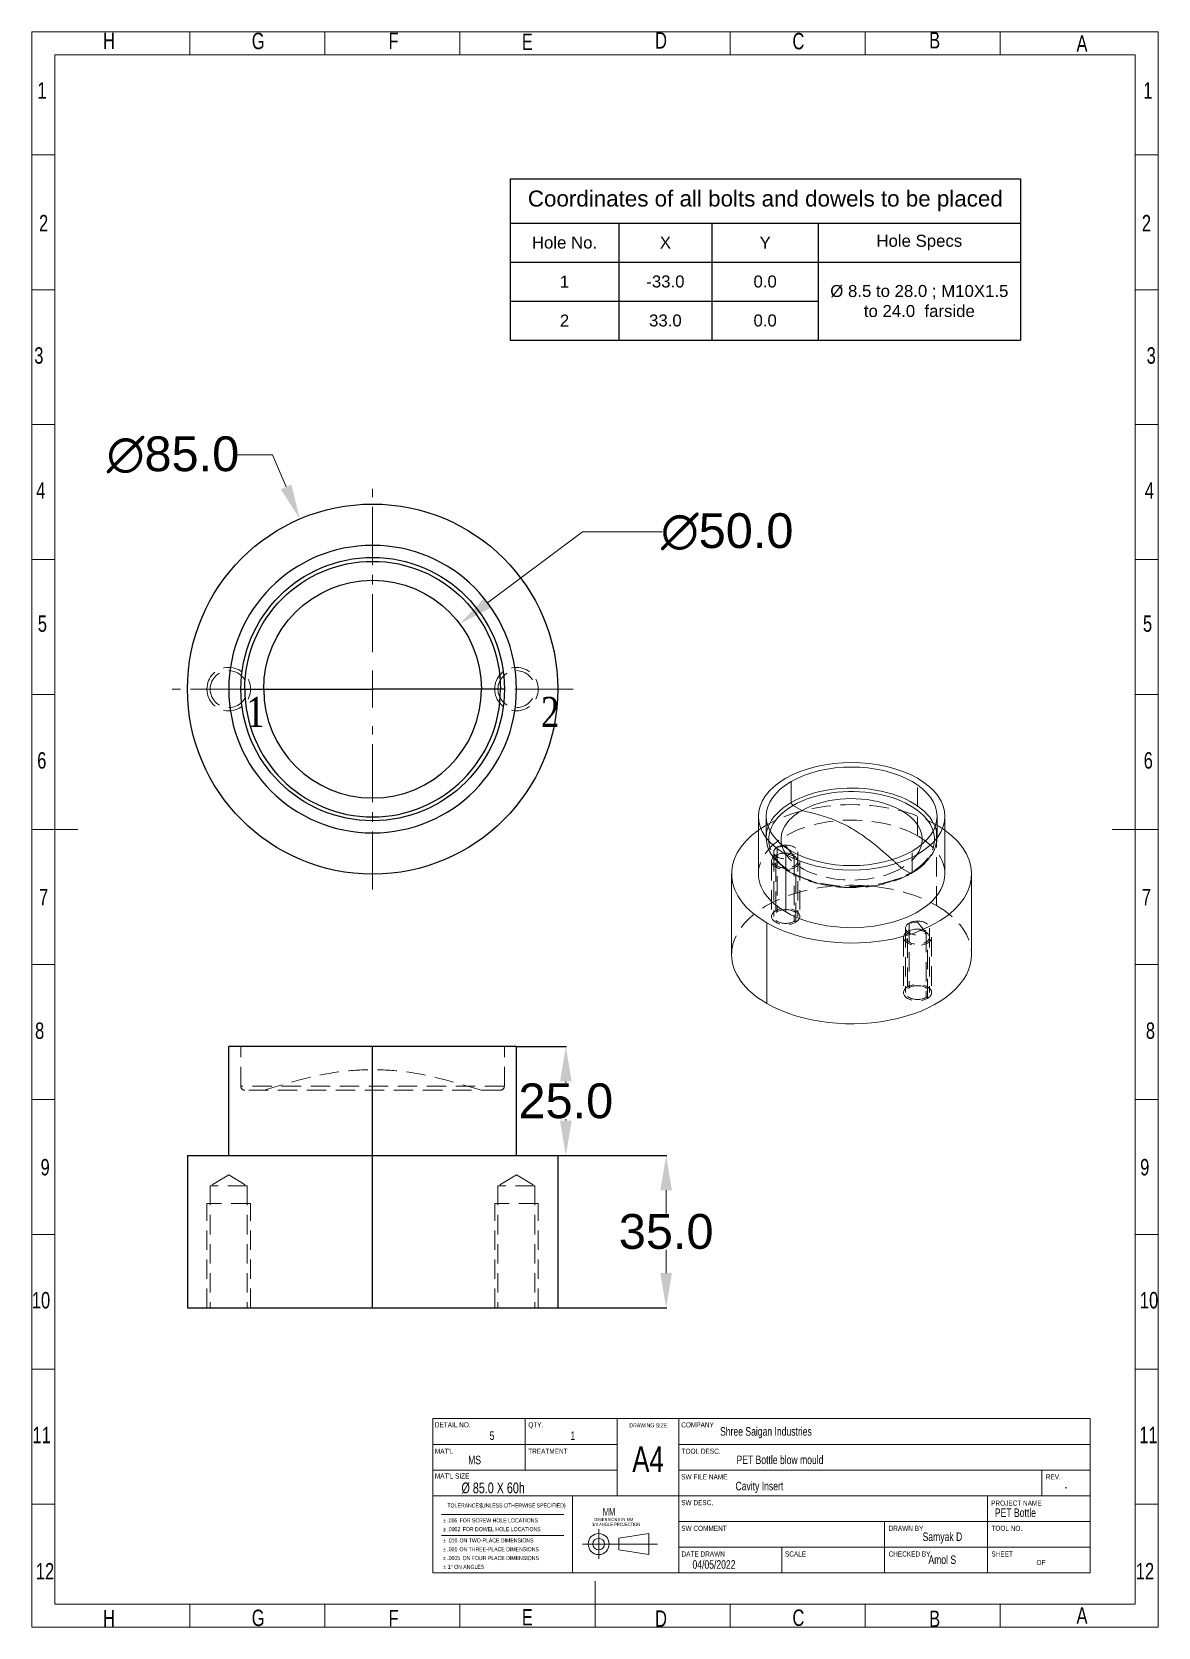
# Model space of a CAD drawing. Header units: millimetres. Extents: x -4200 to 3581, y -7493 to -4075.
# Drawn here: x 1839.9 to 2098.4, y -7425.8 to -7059.5 of the extents above; entities that cross this region are included whole.
import ezdxf
from ezdxf.enums import TextEntityAlignment as Align

# ---------------------------------------------------------------- set-up
doc = ezdxf.new("R2010")
doc.units = ezdxf.units.MM
doc.header["$LTSCALE"] = 0.7
for name, pattern in [('CENTER2', [28.575, 19.05, -3.175, 3.175, -3.175]), ('HIDDEN', [9.525, 6.35, -3.175]), ('SLD-SOLID', [0])]:
    doc.linetypes.add(name, pattern=pattern)
for name, color, linetype in [('BORDER', 174, 'Continuous'), ('cen lines', 40, 'Continuous'), ('DIM___NOTES', 5, 'SLD-SOLID'), ('txt', 20, 'Continuous')]:
    doc.layers.add(name, color=color, linetype=linetype)
doc.layers.add('dim', color=50, linetype='Continuous', lineweight=5)
doc.layers.add('out txt', color=202, linetype='Continuous', lineweight=13)
doc.styles.add('SLDTEXTSTYLE0', font='TXT', dxfattribs={"width": 0.75})
doc.styles.add('SLDTEXTSTYLE1', font='TXT', dxfattribs={"width": 0.822222})
doc.styles.get("Standard").update_dxf_attribs({"font": 'arial.ttf'})
doc.styles.add('TEXTSTYLE_1', font='times.ttf', dxfattribs={"width": 0.8})
doc.dimstyles.get("Standard").update_dxf_attribs({"dimtxt": 10, "dimasz": 11, "dimexe": 0.18, "dimexo": 0.0625, "dimgap": 0.09, "dimtad": 0, "dimtih": 1, "dimtoh": 1, "dimdec": 1, "dimzin": 0, "dimdsep": 46, "dimtxsty": 'Standard', "dimcen": 0.09, "dimadec": 0, "dimazin": 0, "dimtfac": 1, "dimtdec": 1, "dimtofl": 0, "dimtmove": 0, "dimatfit": 3, "dimfxl": 1, "dimtolj": 1, "dimtzin": 0, "dimarcsym": 0})

# ---------------------------------------------------------------- blocks, each defined once
blk = doc.blocks.new('*D33')
at = {"layer": 'Defpoints', "color": 0, "transparency": 16777216}
for p in [(1951.17, -7292.51), (1951.17, -7317.51), (1962.5, -7317.51)]:
    blk.add_point(p, dxfattribs=at)
at = {"layer": 'dim', "color": 0, "lineweight": -2, "transparency": 16777216}
for p, q in [((1951.23, -7292.51), (1962.68, -7292.51)), ((1951.23, -7317.51), (1962.68, -7317.51))]:
    blk.add_line(p, q, dxfattribs=at)
at = {"layer": 'dim', "color": 0, "lineweight": 9, "transparency": 16777216}
for p, q in [((1962.5, -7300.51), (1962.5, -7300.84)), ((1962.5, -7309.51), (1962.5, -7309.19))]:
    blk.add_line(p, q, dxfattribs=at)
at = {"layer": 'dim', "color": 0, "transparency": 16777216}
for points in [[(1961.17, -7300.51), (1963.84, -7300.51), (1962.5, -7292.51)], [(1961.17, -7309.51), (1963.84, -7309.51), (1962.5, -7317.51)]]:
    blk.add_solid(points, dxfattribs=at)
at = {"layer": 'dim', "color": 0, "lineweight": 9, "transparency": 16777216, "insert": (1962.5, -7305.01), "char_height": 8, "attachment_point": 5}
blk.add_mtext('\\A1;25.0', dxfattribs=at)
blk = doc.blocks.new('*D34')
at = {"layer": 'Defpoints', "color": 0, "transparency": 16777216}
for p in [(1901.44, -7171.34), (1934.85, -7249.49)]:
    blk.add_point(p, dxfattribs=at)
at = {"layer": 'dim', "color": 0, "lineweight": 9, "transparency": 16777216}
for p, q in [((1887.15, -7156.62), (1895.15, -7156.62)), ((1895.15, -7156.62), (1898.29, -7163.98))]:
    blk.add_line(p, q, dxfattribs=at)
at = {"layer": 'dim', "color": 0, "lineweight": -2, "transparency": 16777216}
for p, q in [((1918.06, -7210.41), (1918.24, -7210.41)), ((1918.15, -7210.5), (1918.15, -7210.32))]:
    blk.add_line(p, q, dxfattribs=at)
at = {"layer": 'dim', "color": 0, "transparency": 16777216}
blk.add_solid([(1899.52, -7163.45), (1897.07, -7164.5), (1901.44, -7171.34)], dxfattribs=at)
at = {"layer": 'dim', "color": 0, "lineweight": 9, "transparency": 16777216, "insert": (1872.33, -7156.62), "char_height": 8, "attachment_point": 5}
blk.add_mtext('\\A1;∅85.0', dxfattribs=at)
blk = doc.blocks.new('*U36')
at = {"layer": 'cen lines', "color": 0, "linetype": 'CENTER2', "lineweight": 9, "transparency": 16777216}
for p, q in [((0, 8.5), (0, 46)), ((-46, 0), (-8.5, 0)), ((8.5, 0), (46, 0)), ((0, -46), (0, -8.5))]:
    blk.add_line(p, q, dxfattribs=at)
at = {"layer": 'cen lines', "color": 0, "linetype": 'Continuous', "lineweight": 9, "transparency": 16777216}
for p, q in [((0, -4.25), (0, 4.25)), ((-4.25, 0), (4.25, 0))]:
    blk.add_line(p, q, dxfattribs=at)
blk = doc.blocks.new('*T37')
at = {"layer": 'txt', "color": 0, "linetype": 'ByBlock', "lineweight": -2, "transparency": 16777216}
for p, q in [((0, 0), (117.1, 0)), ((0, 0), (0, -37.04)), ((117.1, 0), (117.1, -37.04)), ((0, -10.18), (117.1, -10.18)), ((24.92, -10.18), (24.92, -37.04)), ((46.31, -10.18), (46.31, -37.04)), ((70.71, -10.18), (70.71, -37.04)), ((0, -19.13), (117.1, -19.13)), ((0, -28.09), (70.71, -28.09)), ((0, -37.04), (117.1, -37.04))]:
    blk.add_line(p, q, dxfattribs=at)
at = {"layer": 'txt', "color": 0, "lineweight": 9, "transparency": 16777216, "attachment_point": 5}
for s, insert, char_height, width in [('Coordinates of all bolts and dowels to be placed', (58.55, -5.09), 3.675, 114.8904), ('Hole No.', (12.46, -14.66), 2.756, 23.0782), ('X', (35.61, -14.66), 2.76, 19.5606), ('Y', (58.51, -14.66), 2.76, 22.5577), ('Hole Specs', (93.9, -14.66), 2.756, 44.5489), ('1', (12.46, -23.61), 2.76, 23.0782), ('-33.0', (35.61, -23.61), 2.756, 19.5606), ('0.0', (58.51, -23.61), 2.756, 22.5577), ('%%C 8.5 to 28.0 ; M10X1.5 to 24.0  farside', (93.9, -28.09), 2.7563, 44.5489), ('2', (12.46, -32.56), 2.76, 23.0782), ('33.0', (35.61, -32.56), 2.756, 19.5606), ('0.0', (58.51, -32.56), 2.756, 22.5577)]:
    blk.add_mtext(s, dxfattribs=dict(at, insert=insert, char_height=char_height, width=width))
blk = doc.blocks.new('*D38')
at = {"layer": 'Defpoints', "color": 0, "transparency": 16777216}
for p in [(1960.65, -7317.51), (1960.65, -7352.51), (1985.53, -7352.51)]:
    blk.add_point(p, dxfattribs=at)
at = {"layer": 'dim', "color": 0, "lineweight": -2, "transparency": 16777216}
for p, q in [((1960.71, -7317.51), (1985.71, -7317.51)), ((1960.71, -7352.51), (1985.71, -7352.51))]:
    blk.add_line(p, q, dxfattribs=at)
at = {"layer": 'dim', "color": 0, "lineweight": 9, "transparency": 16777216}
for p, q in [((1985.53, -7325.51), (1985.53, -7330.83)), ((1985.53, -7344.51), (1985.53, -7339.19))]:
    blk.add_line(p, q, dxfattribs=at)
at = {"layer": 'dim', "color": 0, "transparency": 16777216}
for points in [[(1984.2, -7325.51), (1986.86, -7325.51), (1985.53, -7317.51)], [(1984.2, -7344.51), (1986.86, -7344.51), (1985.53, -7352.51)]]:
    blk.add_solid(points, dxfattribs=at)
at = {"layer": 'dim', "color": 0, "lineweight": 9, "transparency": 16777216, "insert": (1985.53, -7335.01), "char_height": 8, "attachment_point": 5}
blk.add_mtext('\\A1;35.0', dxfattribs=at)
blk = doc.blocks.new('*D60')
at = {"layer": 'Defpoints', "color": 0, "transparency": 16777216}
for p in [(1938.15, -7195.42), (1898.14, -7225.41)]:
    blk.add_point(p, dxfattribs=at)
at = {"layer": 'dim', "color": 0, "lineweight": 9, "transparency": 16777216}
for p, q in [((1966.36, -7174.27), (1944.55, -7190.62)), ((1984.72, -7174.27), (1966.36, -7174.27))]:
    blk.add_line(p, q, dxfattribs=at)
at = {"layer": 'dim', "color": 0, "lineweight": -2, "transparency": 16777216}
for p, q in [((1918.06, -7210.41), (1918.24, -7210.41)), ((1918.15, -7210.5), (1918.15, -7210.32))]:
    blk.add_line(p, q, dxfattribs=at)
at = {"layer": 'dim', "color": 0, "transparency": 16777216}
blk.add_solid([(1943.75, -7189.55), (1945.35, -7191.69), (1938.15, -7195.42)], dxfattribs=at)
at = {"layer": 'dim', "color": 0, "lineweight": 9, "transparency": 16777216, "insert": (1999.54, -7174.27), "char_height": 8, "attachment_point": 5}
blk.add_mtext('\\A1;∅50.0', dxfattribs=at)
blk = doc.blocks.new('out border')
at = {"layer": 'out txt', "linetype": 'SLD-SOLID'}
for p, q in [((73, 505), (73, 520)), ((161, 505), (161, 520)), ((249, 505), (249, 520)), ((425, 505), (425, 520)), ((513, 505), (513, 520)), ((600.9, 505), (600.9, 520)), ((-15, -505), (-15, 505)), ((-15, 505), (688.9, 505)), ((688.9, 505), (688.9, -505)), ((-15, 439.9), (-29.9, 439.9)), ((688.9, 439.9), (703.9, 439.9)), ((688.9, 439.9), (703.9, 439.9)), ((-15, 351.9), (-29.9, 351.9)), ((688.9, 351.9), (703.9, 351.9)), ((688.9, 351.9), (703.9, 351.9)), ((-15, 264), (-29.9, 264)), ((688.9, 264), (703.9, 264)), ((688.9, 264), (703.9, 264)), ((-15, 176), (-29.9, 176)), ((688.9, 176), (703.9, 176)), ((688.9, 176), (703.9, 176)), ((-15, 88), (-29.9, 88)), ((688.9, 88), (703.9, 88)), ((688.9, 88), (703.9, 88)), ((-29.9, 0), (0, 0)), ((703.9, 0), (674, 0)), ((688.9, 0), (703.9, 0)), ((-15, -88), (-29.9, -88)), ((688.9, -88), (703.9, -88)), ((688.9, -88), (703.9, -88)), ((-15, -176), (-29.9, -176)), ((688.9, -176), (703.9, -176)), ((688.9, -176), (703.9, -176)), ((-15, -264), (-29.9, -264)), ((688.9, -264), (703.9, -264)), ((688.9, -264), (703.9, -264)), ((-15, -351.9), (-29.9, -351.9)), ((688.9, -351.9), (703.9, -351.9)), ((688.9, -351.9), (703.9, -351.9)), ((-15, -439.9), (-29.9, -439.9)), ((688.9, -439.9), (703.9, -439.9)), ((688.9, -439.9), (703.9, -439.9)), ((337, -520), (337, -490.1)), ((688.9, -505), (-15, -505)), ((73, -505), (73, -520)), ((161, -505), (161, -520)), ((249, -505), (249, -520)), ((425, -505), (425, -520)), ((513, -505), (513, -520)), ((600.9, -505), (600.9, -520))]:
    blk.add_line(p, q, dxfattribs=at)
blk.add_lwpolyline([(-29.9, -520), (-29.9, 520), (703.9, 520), (703.9, -520)], close=True, dxfattribs=at)
at = {"layer": 'out txt', "linetype": 'Continuous', "style": 'SLDTEXTSTYLE0'}
for s, insert, char_height, attachment_point in [('H', (20.3, 508.9), 10.7, 8), ('G', (117.5, 508.6), 10.7, 8), ('F', (205.7, 508.8), 10.7, 8), ('E', (292.9, 508.2), 10.7, 8), ('D', (380, 509.1), 10.7, 8), ('C', (469.5, 508.5), 10.7, 8), ('B', (558.3, 509.2), 10.7, 8), ('A', (654.3, 507.1), 10.7, 8), ('1', (-23.3, 487.2), 10.7, 2), ('1', (697.2, 487.2), 10.7, 2), ('2', (-22.3, 400.7), 10.7, 2), ('2', (696.3, 400.7), 10.7, 2), ('3', (-25.4, 314.4), 10.7, 2), ('3', (699.4, 314.4), 10.7, 2), ('4', (-24.2, 226.3), 10.7, 2), ('4', (698.2, 226.3), 10.7, 2), ('5', (-23.1, 139.6), 10.7, 2), ('5', (697, 139.6), 10.7, 2), ('6', (-23.5, 50.4), 10.7, 2), ('6', (697.5, 50.4), 10.7, 2), ('7', (-22.3, -38.7), 10.7, 2), ('7', (696.3, -38.7), 10.7, 2), ('8', (-24.9, -125.8), 10.7, 2), ('8', (698.9, -125.8), 10.7, 2), ('9', (-21.3, -214.8), 10.7, 2), ('9', (695.2, -214.8), 10.7, 2), ('10', (-24, -301.5), 10.73, 2), ('10', (698, -301.5), 10.73, 2), ('11', (-23.6, -389.4), 10.73, 2), ('11', (697.6, -389.4), 10.73, 2), ('12', (-21.4, -478.2), 10.73, 2), ('12', (695.3, -478.2), 10.73, 2), ('H', (20.3, -508.9), 10.7, 2), ('G', (117.5, -508.6), 10.7, 2), ('F', (205.7, -508.8), 10.7, 2), ('E', (292.9, -508.2), 10.7, 2), ('D', (380, -509.1), 10.7, 2), ('C', (469.5, -508.5), 10.7, 2), ('B', (558.3, -509.2), 10.7, 2), ('A', (654.3, -507.1), 10.7, 2)]:
    blk.add_mtext(s, dxfattribs=dict(at, insert=insert, char_height=char_height, attachment_point=attachment_point))
blk = doc.blocks.new('proj')
at = {"color": 3, "linetype": 'Continuous', "lineweight": 9}
for p, q in [((-3434.1, -7322.6), (-3434.1, -7343.8)), ((-3419.7, -7329), (-3398.2, -7325.7)), ((-3398.2, -7340.7), (-3398.2, -7325.7)), ((-3445.6, -7333.2), (-3391.8, -7333.2)), ((-3419.7, -7329), (-3419.7, -7337.4)), ((-3419.7, -7337.4), (-3398.2, -7340.7))]:
    blk.add_line(p, q, dxfattribs=at)
for radius in [7.52, 4.17]:
    blk.add_circle((-3434.1, -7333.2), radius, dxfattribs=at)
at = {"color": 3, "linetype": 'Continuous', "lineweight": 9, "attachment_point": 1, "style": 'SLDTEXTSTYLE0'}
for s, insert, char_height in [('DIMENSIONS IN MM', (-3437.2, -7314.4), 2.332), ('MM', (-3431.1, -7307.4), 5.35), ('3rd ANGLE PROJECTION', (-3438.8, -7317.9), 2.332)]:
    blk.add_mtext(s, dxfattribs=dict(at, insert=insert, char_height=char_height))

msp = doc.modelspace()

# ---------------------------------------------------------------- linework, layer by layer
at = {"color": 6, "linetype": 'Continuous', "extrusion": (-2.44929e-16, -1, -2.22045e-16)}
for p, q in [((1887.91, -7210.41), (1888.8, -7210.41)), ((1888.8, -7210.41), (1893.15, -7210.41)), ((1947.49, -7210.41), (1943.15, -7210.41)), ((1948.39, -7210.41), (1947.49, -7210.41))]:
    msp.add_line(p, q, dxfattribs=at)
at = {"color": 6, "linetype": 'Continuous', "lineweight": 0, "extrusion": (1.66533e-16, 0.816497, 0.57735)}
for p, q in [((2014.25, -7236.44), (2014.25, -7231.62)), ((2014.65, -7237.14), (2016.65, -7238.29)), ((2006.7, -7252.84), (2006.7, -7239.62)), ((2049.5, -7252.84), (2049.5, -7239.62)), ((2012.97, -7261.58), (2012.97, -7248.35)), ((2000.56, -7252.84), (2000.56, -7271.36)), ((2055.64, -7252.84), (2055.64, -7271.36)), ((2008.63, -7282.6), (2008.63, -7264.09))]:
    msp.add_line(p, q, dxfattribs=at)
at = {"color": 3, "linetype": 'HIDDEN', "lineweight": 0, "extrusion": (1.66533e-16, 0.816497, 0.57735)}
for p, q in [((2043.23, -7244.11), (2043.23, -7230.88)), ((2008.51, -7239.62), (2008.51, -7244.44)), ((2047.58, -7260.12), (2047.58, -7241.6)), ((2047.7, -7239.62), (2047.7, -7244.44)), ((2009.73, -7249.93), (2009.73, -7262.63)), ((2010.22, -7247.81), (2010.22, -7262.63)), ((2010.68, -7261.3), (2010.68, -7248.6)), ((2012.97, -7246.46), (2011.02, -7246.69)), ((2011.02, -7246.69), (2011.02, -7261.5)), ((2012.97, -7246.46), (2014.92, -7248.94)), ((2014.92, -7248.94), (2014.92, -7263.75)), ((2015.73, -7247.81), (2015.73, -7262.63)), ((2016.21, -7249.93), (2016.21, -7262.63)), ((2041.96, -7252.44), (2041.96, -7247.62)), ((2015.26, -7263.95), (2015.26, -7251.25)), ((2041.55, -7252.67), (2039.56, -7251.52)), ((2043.23, -7263.93), (2041.29, -7264.16)), ((2041.29, -7264.16), (2041.29, -7278.97)), ((2043.23, -7263.93), (2045.18, -7266.41)), ((2039.99, -7267.4), (2039.99, -7280.1)), ((2040.48, -7265.28), (2040.48, -7280.1)), ((2040.94, -7278.77), (2040.94, -7266.08)), ((2045.18, -7266.41), (2045.18, -7281.22)), ((2045.99, -7265.28), (2045.99, -7280.1)), ((2046.47, -7267.4), (2046.47, -7280.1)), ((2045.52, -7281.42), (2045.52, -7268.72))]:
    msp.add_line(p, q, dxfattribs=at)
at = {"color": 6, "linetype": 'Continuous'}
for p, q in [((1918.15, -7292.51), (1885.12, -7292.51)), ((1885.12, -7317.51), (1885.12, -7292.51)), ((1918.15, -7317.51), (1918.15, -7292.51)), ((1951.17, -7292.51), (1918.15, -7292.51)), ((1951.17, -7317.51), (1951.17, -7292.51)), ((1875.65, -7317.51), (1918.15, -7317.51)), ((1875.65, -7317.51), (1875.65, -7352.51)), ((1918.15, -7352.51), (1918.15, -7317.51)), ((1918.15, -7317.51), (1960.65, -7317.51)), ((1960.65, -7317.51), (1960.65, -7352.51)), ((1875.65, -7352.51), (1918.15, -7352.51)), ((1918.15, -7352.51), (1960.65, -7352.51))]:
    msp.add_line(p, q, dxfattribs=at)
at = {"color": 3, "linetype": 'HIDDEN', "lineweight": 0}
for p, q in [((1887.91, -7301.62), (1887.91, -7292.51)), ((1948.39, -7301.62), (1948.39, -7292.51)), ((1948.39, -7301.62), (1887.91, -7301.62)), ((1947.49, -7302.51), (1888.8, -7302.51)), ((1885.12, -7321.96), (1880.87, -7324.51)), ((1885.12, -7321.96), (1889.37, -7324.51)), ((1951.17, -7321.96), (1946.92, -7324.51)), ((1951.17, -7321.96), (1955.42, -7324.51)), ((1880.87, -7324.51), (1880.87, -7352.51)), ((1889.37, -7324.51), (1880.87, -7324.51)), ((1889.37, -7324.51), (1889.37, -7352.51)), ((1946.92, -7324.51), (1946.92, -7352.51)), ((1955.42, -7324.51), (1946.92, -7324.51)), ((1955.42, -7324.51), (1955.42, -7352.51)), ((1880.12, -7352.51), (1880.12, -7328.51)), ((1890.12, -7328.51), (1880.12, -7328.51)), ((1890.12, -7352.51), (1890.12, -7328.51)), ((1946.17, -7352.51), (1946.17, -7328.51)), ((1956.17, -7328.51), (1946.17, -7328.51)), ((1956.17, -7352.51), (1956.17, -7328.51))]:
    msp.add_line(p, q, dxfattribs=at)
at = {"color": 6, "linetype": 'Continuous', "extrusion": (5.43852e-32, 2.22045e-16, -1)}
for radius, start, end in [(42.5, 270, 90), (42.5, 90, 270), (30.24, 0, 180), (29.35, 0, 180), (25, 0, 180), (30.24, 180, 0)]:
    msp.add_arc((-1918.15, -7210.41), radius, start, end, dxfattribs=at)
at = {"color": 6, "linetype": 'Continuous'}
for radius, start, end in [(33.02, 90, 270), (33.02, 270, 90), (29.35, 180, 0), (25, 180, 0)]:
    msp.add_arc((1918.15, -7210.41), radius, start, end, dxfattribs=at)
at = {"color": 3, "linetype": 'HIDDEN', "lineweight": 0, "extrusion": (5.43852e-32, 2.22045e-16, -1)}
for centre, radius in [((-1885.12, -7210.41), 5), ((-1951.17, -7210.41), 5), ((-1885.12, -7210.41), 4.25), ((-1951.17, -7210.41), 4.25)]:
    msp.add_arc(centre, radius, 0, 180, dxfattribs=at)
at = {"color": 3, "linetype": 'HIDDEN', "lineweight": 0}
for centre, radius, start, end in [((1885.12, -7210.41), 5, 180, 0), ((1885.12, -7210.41), 4.25, 180, 0), ((1951.17, -7210.41), 5, 180, 0), ((1951.17, -7210.41), 4.25, 180, 0), ((1888.8, -7301.62), 0.892, 180, 270), ((1947.49, -7301.62), 0.892, 270, 0)]:
    msp.add_arc(centre, radius, start, end, dxfattribs=at)
at = {"color": 6, "linetype": 'Continuous', "lineweight": 0}
for centre, major_axis, start_param, end_param in [((2028.1, -7239.62), (-21.4, 0), -2.356194, 0.785398), ((2028.1, -7239.62), (21.4, 0), -2.356194, 0.785398), ((2028.1, -7244.44), (-19.6, 0), -0.785398, -0.214629), ((2028.1, -7244.91), (-19.02, 0), -0.785398, -0.177874), ((2028.1, -7244.91), (-16.2, 0), -0.785398, 0.126852), ((2014.65, -7236.67), (0.289, -0.5), -2.356194, -0.785398), ((2028.1, -7252.84), (-21.4, 0), 0, 0.785398), ((2028.1, -7252.84), (21.4, 0), -2.356194, 0)]:
    msp.add_ellipse(centre, major_axis=major_axis, ratio=0.57735, start_param=start_param, end_param=end_param, dxfattribs=at)
at = {"color": 6, "linetype": 'Continuous', "lineweight": 0, "extrusion": (-2.19929e-17, 2.77556e-16, -1)}
msp.add_ellipse((2028.1, -7239.62), major_axis=(19.6, 0), ratio=0.57735, start_param=-2.356194, end_param=0.785398, dxfattribs=at)
at = {"color": 6, "linetype": 'Continuous', "lineweight": 0, "extrusion": (-4.66293e-17, 3.33067e-16, -1)}
msp.add_ellipse((2028.1, -7239.62), major_axis=(-19.6, 0), ratio=0.57735, start_param=-2.356194, end_param=0.785398, dxfattribs=at)
at = {"color": 6, "linetype": 'Continuous', "lineweight": 0, "extrusion": (-9.44614e-17, 1.66533e-16, -1)}
msp.add_ellipse((2028.1, -7244.44), major_axis=(19.6, 0), ratio=0.57735, start_param=-2.356194, end_param=-0.214629, dxfattribs=at)
at = {"color": 6, "linetype": 'Continuous', "lineweight": 0, "extrusion": (2.27816e-17, -4.09797e-30, -1)}
msp.add_ellipse((2028.1, -7244.91), major_axis=(19.02, 0), ratio=0.57735, start_param=-2.356194, end_param=-0.177874, dxfattribs=at)
at = {"color": 6, "linetype": 'Continuous', "lineweight": 0, "extrusion": (-9.81156e-18, 1.11022e-16, -1)}
msp.add_ellipse((2028.1, -7244.91), major_axis=(16.2, 0), ratio=0.57735, start_param=-2.356194, end_param=0.126852, dxfattribs=at)
at = {"color": 3, "linetype": 'HIDDEN', "lineweight": 0, "extrusion": (3.84419e-17, 1.66533e-16, -1)}
msp.add_ellipse((2028.1, -7252.84), major_axis=(27.54, 0), ratio=0.57735, start_param=-2.460665, end_param=-0.785398, dxfattribs=at)
at = {"color": 3, "linetype": 'HIDDEN', "lineweight": 0}
for centre, major_axis, start_param, end_param in [((2028.1, -7252.84), (-21.4, 0), -2.356194, 0), ((2028.1, -7244.44), (-19.6, 0), -0.214629, 2.356194), ((2028.1, -7244.91), (-19.02, 0), -0.177874, 2.356194), ((2028.1, -7244.91), (-16.2, 0), 0.126852, 2.356194), ((2028.1, -7252.84), (21.4, 0), 0, 0.785398), ((2012.97, -7249.93), (-3.24, 0), -0.785398, 2.356194), ((2012.97, -7247.81), (-2.75, 0), -0.785398, 2.356194), ((2012.97, -7262.63), (3.24, 0), -0.785398, 2.356194), ((2012.97, -7262.63), (-3.24, 0), -0.785398, 2.356194), ((2043.23, -7265.28), (-2.75, 0), -0.785398, 2.356194), ((2043.23, -7267.4), (-3.24, 0), -0.785398, 2.356194), ((2043.23, -7280.1), (-3.24, 0), -0.785398, 2.356194), ((2043.23, -7280.1), (3.24, 0), -0.785398, 2.356194)]:
    msp.add_ellipse(centre, major_axis=major_axis, ratio=0.57735, start_param=start_param, end_param=end_param, dxfattribs=at)
at = {"color": 3, "linetype": 'HIDDEN', "lineweight": 0, "extrusion": (9.4065e-17, -2.84554e-32, -1)}
msp.add_ellipse((2028.1, -7244.44), major_axis=(19.6, 0), ratio=0.57735, start_param=-0.214629, end_param=0.785398, dxfattribs=at)
at = {"color": 3, "linetype": 'HIDDEN', "lineweight": 0, "extrusion": (-7.23939e-17, 3.39557e-32, -1)}
msp.add_ellipse((2028.1, -7252.84), major_axis=(27.54, 0), ratio=0.57735, start_param=-0.785398, end_param=-0.680928, dxfattribs=at)
at = {"color": 6, "linetype": 'Continuous', "lineweight": 0, "extrusion": (1.35154e-16, 2.22045e-16, -1)}
msp.add_ellipse((2028.1, -7252.84), major_axis=(-27.54, 0), ratio=0.57735, start_param=-0.785398, end_param=0.680928, dxfattribs=at)
at = {"color": 6, "linetype": 'Continuous', "lineweight": 0, "extrusion": (2.41313e-17, 2.22045e-16, -1)}
msp.add_ellipse((2028.1, -7252.84), major_axis=(27.54, 0), ratio=0.57735, start_param=-0.680928, end_param=2.356194, dxfattribs=at)
at = {"color": 3, "linetype": 'HIDDEN', "lineweight": 0, "extrusion": (1.02918e-18, 1.66533e-16, -1)}
for centre, major_axis, start_param in [((2012.97, -7247.81), (2.75, 0), -2.356194), ((2012.97, -7249.93), (2.75, 0), -5.497787), ((2012.97, -7262.63), (2.75, 0), -2.356194), ((2012.97, -7262.63), (-2.75, 0), -2.356194), ((2043.23, -7265.28), (2.75, 0), -2.356194), ((2043.23, -7267.4), (2.75, 0), -5.497787), ((2043.23, -7280.1), (-2.75, 0), -2.356194), ((2043.23, -7280.1), (2.75, 0), -2.356194)]:
    msp.add_ellipse(centre, major_axis=major_axis, ratio=0.57735, start_param=start_param, end_param=0.785398, dxfattribs=at)
at = {"color": 3, "linetype": 'HIDDEN', "lineweight": 0, "extrusion": (6.5767e-17, -1.62442e-32, -1)}
msp.add_ellipse((2028.1, -7244.91), major_axis=(16.2, 0), ratio=0.57735, start_param=0.126852, end_param=0.785398, dxfattribs=at)
at = {"color": 3, "linetype": 'HIDDEN', "lineweight": 0, "extrusion": (1.11022e-16, 5.55112e-17, -1)}
msp.add_ellipse((2028.1, -7244.91), major_axis=(19.02, 0), ratio=0.57735, start_param=-0.177874, end_param=0.785398, dxfattribs=at)
at = {"color": 3, "linetype": 'HIDDEN', "lineweight": 0, "extrusion": (-3.78917e-17, 1.66533e-16, -1)}
for centre in [(2012.97, -7249.93), (2043.23, -7267.4)]:
    msp.add_ellipse(centre, major_axis=(3.24, 0), ratio=0.57735, start_param=-2.356194, end_param=0.785398, dxfattribs=at)
at = {"color": 3, "linetype": 'HIDDEN', "lineweight": 0, "extrusion": (-5.92297e-17, 1.581e-16, -1)}
msp.add_ellipse((2041.55, -7252.2), major_axis=(0.289, -0.5), ratio=0.57735, start_param=-0.785398, end_param=0.785398, dxfattribs=at)
at = {"color": 3, "linetype": 'HIDDEN', "lineweight": 0, "extrusion": (1.76862e-16, 1.66533e-16, -1)}
msp.add_ellipse((2028.1, -7271.36), major_axis=(-27.54, 0), ratio=0.57735, start_param=0, end_param=2.356194, dxfattribs=at)
at = {"color": 3, "linetype": 'HIDDEN', "lineweight": 0, "extrusion": (1.35154e-16, 2.22045e-16, -1)}
msp.add_ellipse((2028.1, -7271.36), major_axis=(27.54, 0), ratio=0.57735, start_param=-0.785398, end_param=0, dxfattribs=at)
at = {"color": 6, "linetype": 'Continuous', "lineweight": 0, "extrusion": (-5.55112e-17, 1.66533e-16, -1)}
msp.add_ellipse((2028.1, -7271.36), major_axis=(-27.54, 0), ratio=0.57735, start_param=-0.785398, end_param=0, dxfattribs=at)
at = {"color": 6, "linetype": 'Continuous', "lineweight": 0, "extrusion": (1.20262e-16, 1.66533e-16, -1)}
msp.add_ellipse((2028.1, -7271.36), major_axis=(27.54, 0), ratio=0.57735, start_param=0, end_param=2.356194, dxfattribs=at)
at = {"color": 6, "linetype": 'Continuous'}
for points in [[(1893.15, -7210.41), (1898.83, -7210.41), (1907.05, -7210.41), (1915.52, -7210.41), (1918.15, -7210.41)], [(1943.15, -7210.41), (1937.46, -7210.41), (1929.24, -7210.41), (1920.77, -7210.41), (1918.15, -7210.41)]]:
    msp.add_open_spline(points, degree=3, knots=[0, 0, 0, 0, 0.691892, 1, 1, 1, 1], dxfattribs=at)
at = {"color": 6, "linetype": 'Continuous', "lineweight": 0}
for points, knots in [([(2016.65, -7238.29), (2019.25, -7238.9), (2023.02, -7239.77), (2026.9, -7241.74), (2028.1, -7242.4)], [0, 0, 0, 0, 0.691892, 1, 1, 1, 1]), ([(2037.43, -7249.57), (2035.53, -7247.84), (2032.46, -7245.17), (2029.3, -7243.13), (2028.1, -7242.4)], [0.1883398, 0.1883398, 0.1883398, 0.1883398, 0.6918916, 1, 1, 1, 1])]:
    msp.add_open_spline(points, degree=3, knots=knots, dxfattribs=at)
at = {"color": 3, "linetype": 'HIDDEN', "lineweight": 0}
for points, knots in [([(2041.84, -7252.7), (2040.33, -7253.57), (2038.6, -7254.29), (2034.83, -7255.37), (2032.8, -7255.73), (2028.66, -7256.05), (2026.54, -7256.02), (2022.43, -7255.57), (2020.44, -7255.15), (2016.78, -7253.96), (2015.1, -7253.19), (2012.25, -7251.37), (2011.07, -7250.31), (2009.34, -7248.02), (2008.79, -7246.79), (2008.54, -7245.16), (2008.51, -7244.8), (2008.51, -7244.44)], [0, 0, 0, 0, 0.324994, 0.324994, 0.649422, 0.649422, 0.973198, 0.973198, 1.297034, 1.297034, 1.621606, 1.621606, 1.946467, 1.946467, 2.265131, 2.265131, 2.356194, 2.356194, 2.356194, 2.356194]), ([(2047.7, -7244.44), (2047.7, -7245.06), (2047.61, -7245.69), (2047.27, -7246.92), (2047.02, -7247.53), (2046.36, -7248.7), (2045.96, -7249.26), (2045, -7250.34), (2044.46, -7250.86), (2043.24, -7251.83), (2042.57, -7252.28), (2041.84, -7252.7)], [5.4977871, 5.4977871, 5.4977871, 5.4977871, 5.6548668, 5.6548668, 5.8119464, 5.8119464, 5.969026, 5.969026, 6.1261057, 6.1261057, 6.2831853, 6.2831853, 6.2831853, 6.2831853]), ([(1893.15, -7302.51), (1898.83, -7300.81), (1907.05, -7298.35), (1915.52, -7297.83), (1918.15, -7297.78)], [0, 0, 0, 0, 0.691892, 1, 1, 1, 1]), ([(1943.15, -7302.51), (1937.46, -7300.81), (1929.24, -7298.35), (1920.77, -7297.83), (1918.15, -7297.78)], [0, 0, 0, 0, 0.691892, 1, 1, 1, 1])]:
    msp.add_open_spline(points, degree=3, knots=knots, dxfattribs=at)
msp.add_open_spline([(2039.56, -7251.52), (2038.85, -7250.87), (2038.14, -7250.21), (2037.43, -7249.57)], degree=3, dxfattribs=at)
at = {"layer": 'BORDER', "color": 3, "linetype": 'Continuous', "lineweight": 9}
for p, q in [((1988.45, -7377.95), (1932, -7377.95)), ((1932, -7377.95), (1932, -7413.36)), ((1953.14, -7383.85), (1953.14, -7377.95)), ((1974.28, -7377.95), (1974.28, -7395.65)), ((2082.88, -7377.95), (1988.45, -7377.95)), ((1988.45, -7377.95), (1988.45, -7413.36)), ((1974.28, -7383.85), (1932, -7383.85)), ((1953.14, -7383.85), (1953.14, -7389.75)), ((1988.45, -7383.85), (2082.88, -7383.85)), ((1974.28, -7389.75), (1932, -7389.75)), ((2082.88, -7389.75), (1988.45, -7389.75)), ((2071.76, -7395.65), (2071.76, -7389.75)), ((1988.45, -7395.65), (1932, -7395.65)), ((1964.01, -7413.36), (1964.01, -7395.65)), ((2082.88, -7395.65), (1988.45, -7395.65)), ((2059.27, -7407.46), (2059.27, -7395.65)), ((1962.05, -7400), (1933.97, -7400)), ((2082.88, -7401.56), (1988.45, -7401.56)), ((2035.66, -7407.46), (2035.66, -7401.56)), ((1962.05, -7404.8), (1933.97, -7404.8)), ((2082.88, -7407.46), (1988.45, -7407.46)), ((2012.06, -7413.36), (2012.06, -7407.46)), ((2035.66, -7413.36), (2035.66, -7407.46)), ((2059.27, -7413.36), (2059.27, -7407.46)), ((1932, -7413.36), (1988.45, -7413.36))]:
    msp.add_line(p, q, dxfattribs=at)
at = {"layer": 'DIM___NOTES', "color": 3, "linetype": 'Continuous', "lineweight": 9}
for p, q in [((1932, -7377.95), (2082.88, -7377.95)), ((1932, -7377.95), (1932, -7413.36)), ((2082.88, -7377.95), (2082.88, -7413.36)), ((1932, -7413.36), (2082.88, -7413.36))]:
    msp.add_line(p, q, dxfattribs=at)

# ---------------------------------------------------------------- block references
msp.add_blockref('*T37', (1949.74, -7093.2))
at = {"xscale": 0.3200000000000001, "yscale": 0.3200000000000001, "zscale": 0.3200000000000001}
msp.add_blockref('proj', (3068.95, -5060.13), dxfattribs=at)
at = {"layer": 'cen lines', "linetype": 'CENTER2', "lineweight": 9, "extrusion": (0, 2.22045e-16, -1)}
msp.add_blockref('*U36', (-1918.15, -7210.41), dxfattribs=at)
at = {"layer": 'out txt', "xscale": 0.3522648511494985, "yscale": 0.3522648511494985, "zscale": 0.3522648511494985}
msp.add_blockref('out border', (1850.49, -7242.65), dxfattribs=at)

# ---------------------------------------------------------------- texts
at = {"layer": 'BORDER', "color": 2, "linetype": 'Continuous', "lineweight": 9, "style": 'SLDTEXTSTYLE0', "width": 0.75}
for s, height, p in [('5', 1.97, (1945, -7383.44)), ('1', 1.97, (1963.55, -7383.44)), ('MS', 1.967, (1940.08, -7389.01)), ('%%C 85.0 X 60h', 2.4592, (1938.55, -7395.82)), ('Cavity Insert', 1.9674, (2001.44, -7395.01)), ('-', 1.97, (2076.97, -7395.17)), ('Samyak D', 1.967, (2044.39, -7406.64)), ('Amol S', 1.967, (2045.73, -7411.91))]:
    msp.add_text(s, height=height, dxfattribs=at).set_placement(p, align=Align.BOTTOM_LEFT)
at = {"layer": 'BORDER', "color": 3, "linetype": 'Continuous', "lineweight": 9, "style": 'SLDTEXTSTYLE0'}
for s, insert, char_height, attachment_point in [('DETAIL NO.', (1932.43, -7378.78), 1.18, 1), ('QTY.', (1953.88, -7378.78), 1.18, 1), ('DRAWING SIZE', (1981.43, -7379.02), 0.9443, 2), ('COMPANY', (1988.99, -7378.78), 1.18, 1), ('Shree Saigan Industries', (1997.9, -7379.9), 1.9674, 1), ("MAT'L", (1932.43, -7384.84), 1.18, 1), ('TREATMENT', (1953.86, -7384.84), 1.18, 1), ('A4', (1981.37, -7384.32), 5.902, 2), ('TOOL DESC.', (1989.07, -7384.84), 1.18, 1), ('PET Bottle blow mould', (2001.67, -7386.42), 1.9674, 1), ("MAT'L SIZE", (1932.43, -7390.53), 1.18, 1), ('SW FILE NAME', (1988.99, -7390.73), 1.1804, 1), ('REV.', (2072.68, -7390.73), 1.18, 1), ('SW DESC.', (1988.99, -7396.64), 1.18, 1), ('PROJECT NAME', (2060.12, -7396.76), 1.1804, 1), ('PET Bottle', (2060.98, -7398.58), 1.967, 1), ('SW COMMENT', (1988.99, -7402.54), 1.18, 1), ('DRAWN BY', (2036.58, -7402.54), 1.18, 1), ('TOOL NO.', (2060.18, -7402.54), 1.18, 1), ('DATE DRAWN', (1989.06, -7408.44), 1.18, 1), ('04/05/2022', (1991.57, -7410.46), 1.967, 1), ('SCALE', (2012.8, -7408.44), 1.18, 1), ('CHECKED BY', (2036.58, -7408.44), 1.18, 1), ('SHEET', (2060.18, -7408.44), 1.18, 1), ('OF', (2070.53, -7410.4), 1.18, 1)]:
    msp.add_mtext(s, dxfattribs=dict(at, insert=insert, char_height=char_height, attachment_point=attachment_point))
at = {"layer": 'BORDER', "color": 2, "linetype": 'Continuous', "lineweight": 9}
for s, insert, char_height, attachment_point, style in [('TOLERANCES', (1939.33, -7397.41), 0.944, 2, 'SLDTEXTSTYLE0'), ('(UNLESS OTHERWISE SPECIFIED)', (1952.65, -7397.41), 0.9443, 2, 'SLDTEXTSTYLE0'), ('± .005', (1934.32, -7400.84), 0.944, 1, 'SLDTEXTSTYLE0'), ('± .0002', (1934.32, -7402.86), 0.944, 1, 'SLDTEXTSTYLE0'), ('FOR SCREW HOLE LOCATIONS', (1938.13, -7400.84), 0.9443, 1, 'SLDTEXTSTYLE0'), ('FOR DOWEL HOLE LOCATIONS', (1938.83, -7402.86), 0.9443, 1, 'SLDTEXTSTYLE0'), ('± .001', (1934.31, -7407.47), 0.944, 1, 'SLDTEXTSTYLE0'), ('± .010', (1934.33, -7405.44), 0.944, 1, 'SLDTEXTSTYLE0'), ('ON THREE-PLACE DIMENSIONS', (1938.09, -7407.47), 0.9443, 1, 'SLDTEXTSTYLE0'), ('ON TWO-PLACE DIMENSIONS', (1938.11, -7405.44), 0.9443, 1, 'SLDTEXTSTYLE0'), ('± .0005', (1934.3, -7409.5), 0.944, 1, 'SLDTEXTSTYLE0'), ('ON FOUR PLACE DIMENSIONS', (1938.81, -7409.5), 0.9443, 1, 'SLDTEXTSTYLE0'), ('± 1°', (1934.31, -7411.52), 0.944, 1, 'SLDTEXTSTYLE1'), ('ON ANGLES', (1936.86, -7411.52), 0.944, 1, 'SLDTEXTSTYLE0')]:
    msp.add_mtext(s, dxfattribs=dict(at, insert=insert, char_height=char_height, attachment_point=attachment_point, style=style))
at = {"layer": 'txt', "lineweight": 9, "style": 'TEXTSTYLE_1', "width": 0.8}
for s, p in [('1', (1889.17, -7219.14)), ('2', (1956.81, -7219.14))]:
    msp.add_text(s, height=6.96, dxfattribs=at).set_placement(p)

# ---------------------------------------------------------------- dimensions: what is measured, and where the dimension line sits
at = {"layer": 'dim', "lineweight": 9}
dim = msp.add_diameter_dim_2p(p1=(1934.85, -7249.49), p2=(1901.44, -7171.34), dimstyle='Standard', override={"dimtxt": 8, "dimasz": 8, "dimlwd": 9}, dxfattribs=at)
dim.commit()
dim.dimension.update_dxf_attribs({"geometry": '*D34', "text_midpoint": (1872.33, -7156.62)})
dim = msp.add_diameter_dim_2p(p1=(1898.14, -7225.41), p2=(1938.15, -7195.42), dimstyle='Standard', override={"dimtxt": 8, "dimasz": 8, "dimlwd": 9}, dxfattribs=at)
dim.commit()
dim.dimension.update_dxf_attribs({"geometry": '*D60', "text_midpoint": (1999.54, -7174.27), "dimtype": 163})
for base, p1, p2, picture, middle in [((1962.5, -7317.51), (1951.17, -7292.51), (1951.17, -7317.51), '*D33', (1962.5, -7305.01)), ((1985.53, -7352.51), (1960.65, -7317.51), (1960.65, -7352.51), '*D38', (1985.53, -7335.01))]:
    dim = msp.add_linear_dim(base=base, p1=p1, p2=p2, angle=90, dimstyle='Standard', override={"dimtxt": 8, "dimasz": 8, "dimlwd": 9}, dxfattribs=at)
    dim.commit()
    dim.dimension.update_dxf_attribs({"geometry": picture, "text_midpoint": middle})

doc.saveas('drawing.dxf')
